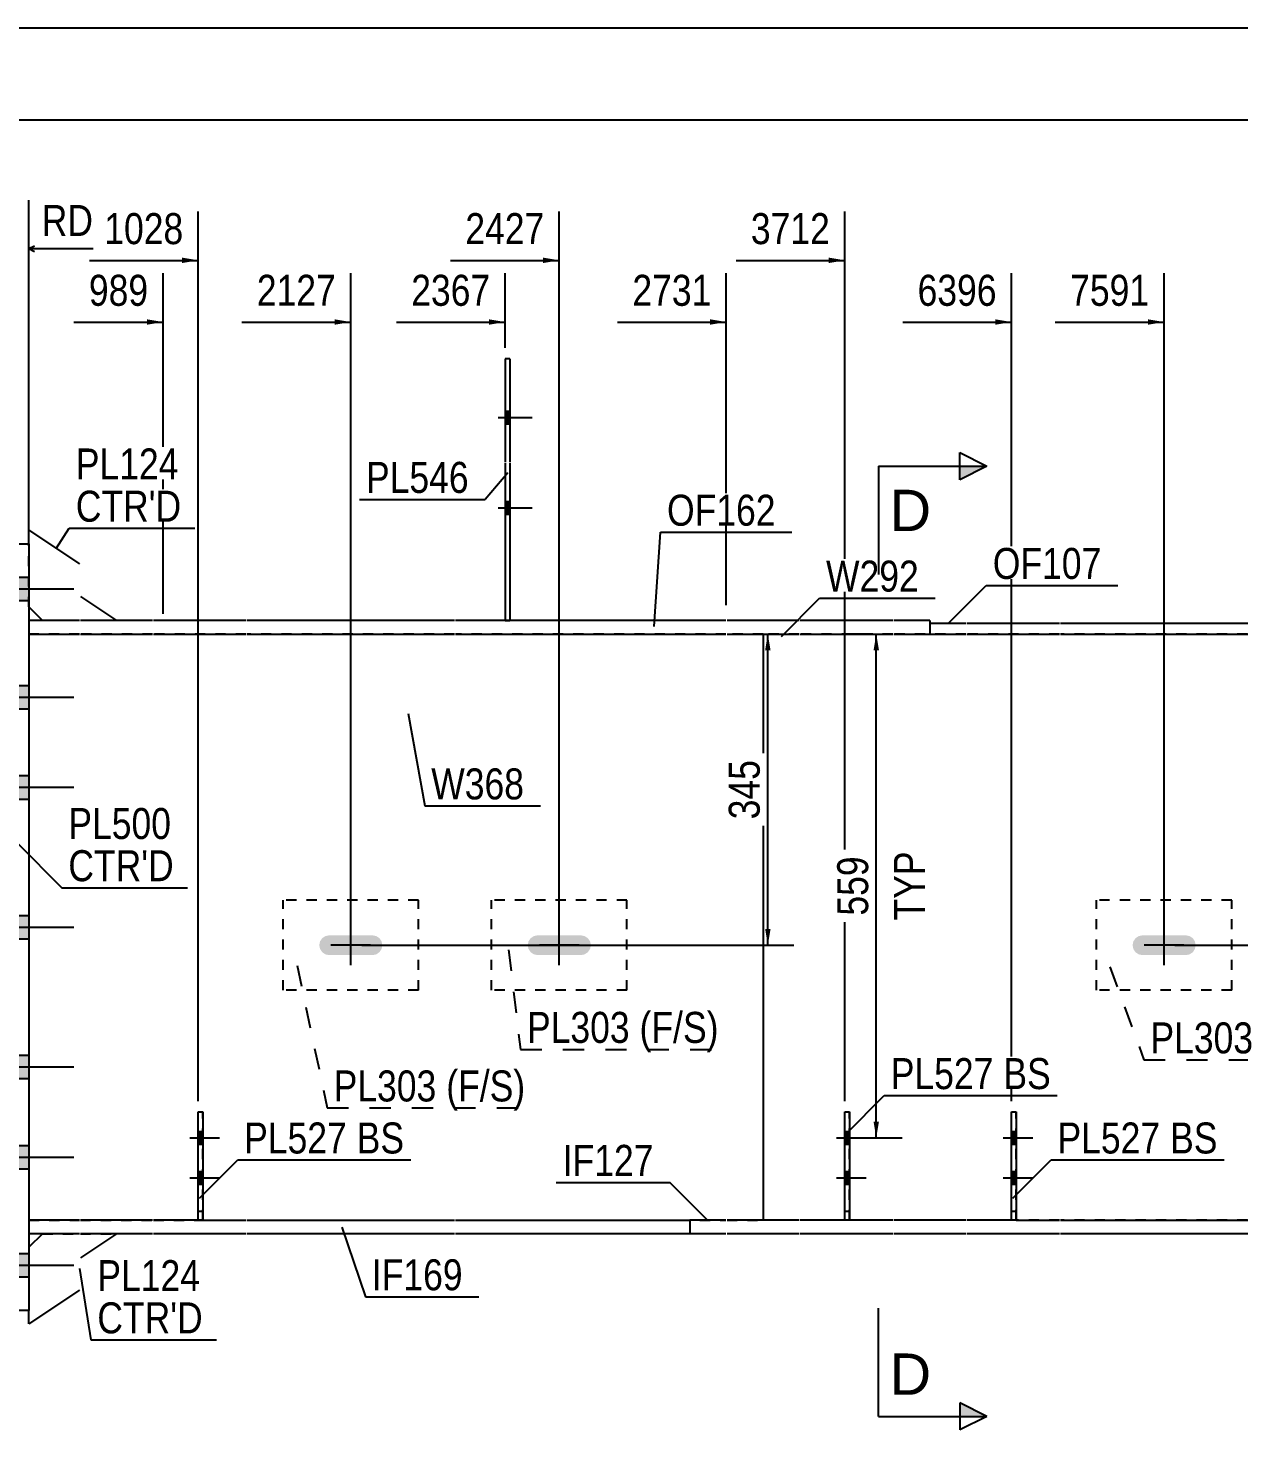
# Model space of a CAD drawing. Header units: millimetres. Extents: x -1070 to -667, y -188 to 89.
# Drawn here: x -998.4 to -886.5, y -40.2 to 89.3 of the extents above; entities that cross this region are included whole.
import ezdxf

# ---------------------------------------------------------------- set-up
doc = ezdxf.new("R2010")
doc.units = ezdxf.units.MM
doc.linetypes.add('DXK_LINE_DOT1', pattern=[1.8814, 0.9407, -0.9407])
doc.linetypes.add('DXK_LINE_DOT2', pattern=[3.9198, 1.9599, -1.9599])
doc.styles.add('Arial', font='ARIAL.TTF', dxfattribs={"height": 0.2})
doc.styles.add('Arial Narrow', font='ARIALN.TTF', dxfattribs={"height": 0.2})

# ---------------------------------------------------------------- blocks, each defined once
blk = doc.blocks.new('Unknown-624476485-1210')
at = {"color": 5, "linetype": 'Continuous'}
blk.add_line((-667, 89.32), (-1067, 89.32), dxfattribs=at)
blk = doc.blocks.new('Part-624476485-1595 - 1550')
at = {"color": 2, "linetype": 'Continuous'}
for p, q in [((-915.07, 34.33), (-911.74, 34.33)), ((-915.07, 34.33), (-915.07, 33.33)), ((-911.64, 34.33), (-903.1, 34.33)), ((-903, 34.33), (-883.83, 34.33)), ((-883.73, 34.33), (-864.56, 34.33)), ((-864.46, 34.33), (-857.79, 34.33)), ((-857.69, 34.33), (-851.01, 34.33)), ((-850.91, 34.33), (-842.37, 34.33)), ((-842.27, 34.33), (-838.93, 34.33)), ((-838.93, 34.33), (-838.93, 33.33)), ((-915.07, 33.33), (-911.74, 33.33)), ((-911.64, 33.33), (-903.1, 33.33)), ((-903, 33.33), (-883.83, 33.33)), ((-883.73, 33.33), (-864.56, 33.33)), ((-864.46, 33.33), (-857.79, 33.33)), ((-857.69, 33.33), (-851.01, 33.33)), ((-850.91, 33.33), (-842.37, 33.33)), ((-842.27, 33.33), (-838.93, 33.33))]:
    blk.add_line(p, q, dxfattribs=at)
blk = doc.blocks.new('Part-624476485-1600 - 1550')
at = {"color": 2, "linetype": 'Continuous'}
for p, q in [((-993.67, 34.58), (-998.33, 34.58)), ((-986.91, 34.58), (-993.57, 34.58)), ((-978.27, 34.58), (-986.81, 34.58)), ((-959, 34.58), (-978.17, 34.58)), ((-933.91, 34.58), (-958.9, 34.58)), ((-927.15, 34.58), (-933.81, 34.58)), ((-918.5, 34.58), (-927.05, 34.58)), ((-915.07, 34.58), (-918.4, 34.58)), ((-915.07, 34.58), (-915.07, 33.33)), ((-998.33, 33.33), (-993.67, 33.33)), ((-993.57, 33.33), (-986.91, 33.33)), ((-986.81, 33.33), (-978.27, 33.33)), ((-978.17, 33.33), (-959, 33.33)), ((-958.9, 33.33), (-933.91, 33.33)), ((-933.81, 33.33), (-927.15, 33.33)), ((-927.05, 33.33), (-918.5, 33.33)), ((-918.4, 33.33), (-915.07, 33.33))]:
    blk.add_line(p, q, dxfattribs=at)
at = {"color": 7, "linetype": 'DXK_LINE_DOT1'}
blk.add_line((-998.33, 34.58), (-998.33, 33.33), dxfattribs=at)
blk = doc.blocks.new('Bolt-624476485-2108 - 1550')
at = {"linetype": 'Continuous'}
for points in [[(-953.9, 52.76), (-953.9, 53.93), (-954.31, 53.93), (-954.31, 52.76)], [(-953.9, 52.76), (-953.9, 53.93), (-954.31, 53.93), (-954.31, 52.76)], [(-953.9, 44.41), (-953.9, 45.58), (-954.31, 45.58), (-954.31, 44.41)], [(-953.9, 44.41), (-953.9, 45.58), (-954.31, 45.58), (-954.31, 44.41)]]:
    blk.add_hatch(color=3, dxfattribs=at).paths.add_polyline_path(points)
at = {"color": 3, "linetype": 'Continuous'}
for p, q in [((-954.98, 53.35), (-951.81, 53.35)), ((-954.98, 53.35), (-951.81, 53.35)), ((-954.31, 53.93), (-953.9, 53.93)), ((-954.31, 53.93), (-953.9, 53.93)), ((-954.31, 52.76), (-953.9, 52.76)), ((-954.31, 52.76), (-953.9, 52.76)), ((-954.31, 45.58), (-953.9, 45.58)), ((-954.31, 45.58), (-953.9, 45.58)), ((-954.98, 45), (-951.81, 45)), ((-954.98, 45), (-951.81, 45)), ((-954.31, 44.41), (-953.9, 44.41)), ((-954.31, 44.41), (-953.9, 44.41))]:
    blk.add_line(p, q, dxfattribs=at)
blk = doc.blocks.new('Part-624476485-1627 - 1550')
at = {"color": 2, "linetype": 'Continuous'}
blk.add_line((-930.48, 33.33), (-930.48, -20.83), dxfattribs=at)
at = {"color": 7, "linetype": 'DXK_LINE_DOT1'}
for p, q in [((-927.15, 33.33), (-930.48, 33.33)), ((-918.5, 33.33), (-927.05, 33.33)), ((-911.74, 33.33), (-918.4, 33.33)), ((-903.1, 33.33), (-911.64, 33.33)), ((-883.83, 33.33), (-903, 33.33)), ((-864.56, 33.33), (-883.73, 33.33)), ((-857.79, 33.33), (-864.46, 33.33)), ((-854.34, 33.33), (-857.69, 33.33)), ((-854.34, 33.33), (-854.34, -20.83)), ((-927.15, -20.83), (-930.48, -20.83)), ((-918.5, -20.83), (-927.05, -20.83)), ((-911.74, -20.83), (-918.4, -20.83)), ((-903.1, -20.83), (-911.64, -20.83)), ((-883.83, -20.83), (-903, -20.83)), ((-864.56, -20.83), (-883.73, -20.83)), ((-857.79, -20.83), (-864.46, -20.83)), ((-854.34, -20.83), (-857.69, -20.83))]:
    blk.add_line(p, q, dxfattribs=at)
blk = doc.blocks.new('Part-624476485-1649 - 1550')
at = {"color": 7, "linetype": 'DXK_LINE_DOT1'}
for p, q in [((-993.67, 33.33), (-998.33, 33.33)), ((-998.33, 33.33), (-998.33, -20.83)), ((-986.91, 33.33), (-993.57, 33.33)), ((-978.27, 33.33), (-986.81, 33.33)), ((-959, 33.33), (-978.17, 33.33)), ((-933.91, 33.33), (-958.9, 33.33)), ((-930.48, 33.33), (-933.81, 33.33)), ((-998.33, -20.83), (-993.67, -20.83)), ((-993.57, -20.83), (-986.91, -20.83)), ((-986.81, -20.83), (-978.27, -20.83)), ((-978.17, -20.83), (-959, -20.83)), ((-958.9, -20.83), (-933.91, -20.83)), ((-933.81, -20.83), (-930.48, -20.83))]:
    blk.add_line(p, q, dxfattribs=at)
at = {"color": 2, "linetype": 'Continuous'}
blk.add_line((-930.48, 33.33), (-930.48, -20.83), dxfattribs=at)
blk = doc.blocks.new('Part-624476485-1671 - 1550')
at = {"color": 2, "linetype": 'Continuous'}
for p, q in [((-933.91, -20.83), (-937.25, -20.83)), ((-937.25, -20.83), (-937.25, -22.08)), ((-927.15, -20.83), (-933.81, -20.83)), ((-922.92, -20.83), (-927.05, -20.83)), ((-918.5, -20.83), (-922.5, -20.83)), ((-911.74, -20.83), (-918.4, -20.83)), ((-907.51, -20.83), (-911.64, -20.83)), ((-907.1, -20.83), (-903.1, -20.83)), ((-903, -20.83), (-883.83, -20.83)), ((-883.73, -20.83), (-864.56, -20.83)), ((-864.46, -20.83), (-861.13, -20.83)), ((-861.13, -20.83), (-861.13, -22.08)), ((-933.91, -22.08), (-937.25, -22.08)), ((-927.15, -22.08), (-933.81, -22.08)), ((-918.5, -22.08), (-927.05, -22.08)), ((-911.74, -22.08), (-918.4, -22.08)), ((-903.1, -22.08), (-911.64, -22.08)), ((-883.83, -22.08), (-903, -22.08)), ((-864.56, -22.08), (-883.73, -22.08)), ((-861.13, -22.08), (-864.46, -22.08))]:
    blk.add_line(p, q, dxfattribs=at)
blk = doc.blocks.new('Part-624476485-2087 - 1550')
at = {"color": 2, "linetype": 'Continuous'}
for p, q in [((-998.33, 41.67), (-998.33, 42.92)), ((-998.33, 42.92), (-993.67, 39.81)), ((-993.57, 36.81), (-990.24, 34.58)), ((-997.08, 34.58), (-998.33, 35.83))]:
    blk.add_line(p, q, dxfattribs=at)
at = {"color": 7, "linetype": 'DXK_LINE_DOT1'}
for p, q in [((-998.33, 35.83), (-998.33, 41.67)), ((-993.67, 34.58), (-997.08, 34.58)), ((-990.24, 34.58), (-993.57, 34.58))]:
    blk.add_line(p, q, dxfattribs=at)
blk = doc.blocks.new('Bolt-624476485-2113 - 1550')
at = {"linetype": 'Continuous'}
blk.add_hatch(color=3, dxfattribs=at).paths.add_polyline_path([(-952.16, 4.93), (-952.23, 4.58), (-952.16, 4.23), (-951.96, 3.93), (-951.67, 3.73), (-951.32, 3.66), (-947.32, 3.66), (-946.97, 3.73), (-946.67, 3.93), (-946.47, 4.23), (-946.4, 4.58), (-946.47, 4.93), (-946.67, 5.22), (-946.97, 5.42), (-947.32, 5.49), (-951.32, 5.49), (-951.67, 5.42), (-951.96, 5.22)])
at = {"color": 3, "linetype": 'Continuous'}
for p, q in [((-949.32, 2.74), (-949.32, 6.41)), ((-947.48, 4.58), (-951.15, 4.58))]:
    blk.add_line(p, q, dxfattribs=at)
blk = doc.blocks.new('Part-624476485-1715 - 1550')
at = {"color": 2, "linetype": 'Continuous'}
for p, q in [((-993.67, -20.83), (-998.33, -20.83)), ((-986.91, -20.83), (-993.57, -20.83)), ((-982.68, -20.83), (-986.81, -20.83)), ((-982.27, -20.83), (-978.27, -20.83)), ((-978.17, -20.83), (-959, -20.83)), ((-958.9, -20.83), (-937.25, -20.83)), ((-937.25, -20.83), (-937.25, -22.08)), ((-993.67, -22.08), (-998.33, -22.08)), ((-986.91, -22.08), (-993.57, -22.08)), ((-978.27, -22.08), (-986.81, -22.08)), ((-959, -22.08), (-978.17, -22.08)), ((-937.25, -22.08), (-958.9, -22.08))]:
    blk.add_line(p, q, dxfattribs=at)
at = {"color": 7, "linetype": 'DXK_LINE_DOT1'}
for p, q in [((-998.33, -20.83), (-998.33, -22.08)), ((-982.68, -20.83), (-982.27, -20.83))]:
    blk.add_line(p, q, dxfattribs=at)
blk = doc.blocks.new('Part-624476485-1985 - 1550')
at = {"color": 2, "linetype": 'Continuous'}
for p, q in [((-953.9, 58.77), (-954.31, 58.77)), ((-954.31, 58.77), (-954.31, 49.22)), ((-953.9, 58.77), (-953.9, 49.22)), ((-954.31, 49.12), (-954.31, 34.58)), ((-953.9, 49.12), (-953.9, 34.58))]:
    blk.add_line(p, q, dxfattribs=at)
at = {"color": 7, "linetype": 'DXK_LINE_DOT1'}
blk.add_line((-954.31, 34.58), (-953.9, 34.58), dxfattribs=at)
blk = doc.blocks.new('Part-624476485-1921 - 1550')
at = {"color": 7, "linetype": 'DXK_LINE_DOT1'}
for p, q in [((-962.33, 8.74), (-974.83, 8.74)), ((-974.83, 0.41), (-974.83, 8.74)), ((-962.33, 0.41), (-962.33, 8.74)), ((-962.33, 0.41), (-974.83, 0.41))]:
    blk.add_line(p, q, dxfattribs=at)
blk = doc.blocks.new('Part-624476485-1926 - 1550')
at = {"color": 7, "linetype": 'DXK_LINE_DOT1'}
for p, q in [((-887.16, 8.74), (-899.66, 8.74)), ((-899.66, 0.41), (-899.66, 8.74)), ((-887.16, 0.41), (-887.16, 8.74)), ((-887.16, 0.41), (-899.66, 0.41))]:
    blk.add_line(p, q, dxfattribs=at)
blk = doc.blocks.new('Part-624476485-1931 - 1550')
at = {"color": 7, "linetype": 'DXK_LINE_DOT1'}
for p, q in [((-943.07, 8.74), (-955.57, 8.74)), ((-955.57, 0.41), (-955.57, 8.74)), ((-943.07, 0.41), (-943.07, 8.74)), ((-943.07, 0.41), (-955.57, 0.41))]:
    blk.add_line(p, q, dxfattribs=at)
blk = doc.blocks.new('Bolt-624476485-2112 - 1550')
at = {"linetype": 'Continuous'}
blk.add_hatch(color=3, dxfattribs=at).paths.add_polyline_path([(-971.43, 4.93), (-971.5, 4.58), (-971.43, 4.23), (-971.23, 3.93), (-970.93, 3.73), (-970.58, 3.66), (-966.58, 3.66), (-966.23, 3.73), (-965.94, 3.93), (-965.74, 4.23), (-965.67, 4.58), (-965.74, 4.93), (-965.94, 5.22), (-966.23, 5.42), (-966.58, 5.49), (-970.58, 5.49), (-970.93, 5.42), (-971.23, 5.22)])
at = {"color": 3, "linetype": 'Continuous'}
for p, q in [((-968.58, 2.74), (-968.58, 6.41)), ((-966.75, 4.58), (-970.42, 4.58))]:
    blk.add_line(p, q, dxfattribs=at)
blk = doc.blocks.new('Part-624476485-2058 - 1550')
at = {"color": 2, "linetype": 'Continuous'}
for p, q in [((-1000, 41.67), (-998.33, 41.67)), ((-1000, -29.17), (-1000, 41.67)), ((-998.33, 41.67), (-998.33, -29.17)), ((-998.33, -29.17), (-1000, -29.17))]:
    blk.add_line(p, q, dxfattribs=at)
blk = doc.blocks.new('Part-624476485-2092 - 1550')
at = {"color": 2, "linetype": 'Continuous'}
for p, q in [((-997.08, -22.08), (-998.33, -23.33)), ((-990.24, -22.08), (-993.57, -24.31)), ((-993.67, -27.31), (-998.33, -30.42)), ((-998.33, -30.42), (-998.33, -29.17))]:
    blk.add_line(p, q, dxfattribs=at)
at = {"color": 7, "linetype": 'DXK_LINE_DOT1'}
for p, q in [((-997.08, -22.08), (-993.67, -22.08)), ((-993.57, -22.08), (-990.24, -22.08)), ((-998.33, -23.33), (-998.33, -29.17))]:
    blk.add_line(p, q, dxfattribs=at)
blk = doc.blocks.new('Bolt-624476485-2111 - 1550')
at = {"linetype": 'Continuous'}
for points in [[(-1000, 38.58), (-1000, 36.42), (-998.33, 36.42), (-998.33, 38.58)], [(-1000, 38.58), (-1000, 36.42), (-998.33, 36.42), (-998.33, 38.58)], [(-1000, 28.58), (-1000, 26.42), (-998.33, 26.42), (-998.33, 28.58)], [(-1000, 28.58), (-1000, 26.42), (-998.33, 26.42), (-998.33, 28.58)], [(-1000, 20.25), (-1000, 18.08), (-998.33, 18.08), (-998.33, 20.25)], [(-1000, 20.25), (-1000, 18.08), (-998.33, 18.08), (-998.33, 20.25)], [(-1000, 7.33), (-1000, 5.17), (-998.33, 5.17), (-998.33, 7.33)], [(-1000, 7.33), (-1000, 5.17), (-998.33, 5.17), (-998.33, 7.33)], [(-1000, -5.58), (-1000, -7.75), (-998.33, -7.75), (-998.33, -5.58)], [(-1000, -5.58), (-1000, -7.75), (-998.33, -7.75), (-998.33, -5.58)], [(-1000, -13.92), (-1000, -16.08), (-998.33, -16.08), (-998.33, -13.92)], [(-1000, -13.92), (-1000, -16.08), (-998.33, -16.08), (-998.33, -13.92)], [(-1000, -23.92), (-1000, -26.08), (-998.33, -26.08), (-998.33, -23.92)], [(-1000, -23.92), (-1000, -26.08), (-998.33, -26.08), (-998.33, -23.92)]]:
    blk.add_hatch(color=3, dxfattribs=at).paths.add_polyline_path(points)
at = {"color": 3, "linetype": 'Continuous'}
for p, q in [((-1000, 38.58), (-998.33, 38.58)), ((-1000, 38.58), (-998.33, 38.58)), ((-1002.99, 37.5), (-994.17, 37.5)), ((-1002.99, 37.5), (-994.17, 37.5)), ((-1000, 36.42), (-998.33, 36.42)), ((-1000, 36.42), (-998.33, 36.42)), ((-1000, 28.58), (-998.33, 28.58)), ((-1000, 28.58), (-998.33, 28.58)), ((-1002.99, 27.5), (-994.17, 27.5)), ((-1002.99, 27.5), (-994.17, 27.5)), ((-1000, 26.42), (-998.33, 26.42)), ((-1000, 26.42), (-998.33, 26.42)), ((-1000, 20.25), (-998.33, 20.25)), ((-1000, 20.25), (-998.33, 20.25)), ((-1002.99, 19.17), (-994.17, 19.17)), ((-1002.99, 19.17), (-994.17, 19.17)), ((-1000, 18.08), (-998.33, 18.08)), ((-1000, 18.08), (-998.33, 18.08)), ((-1000, 7.33), (-998.33, 7.33)), ((-1000, 7.33), (-998.33, 7.33)), ((-1002.99, 6.25), (-994.17, 6.25)), ((-1002.99, 6.25), (-994.17, 6.25)), ((-1000, 5.17), (-998.33, 5.17)), ((-1000, 5.17), (-998.33, 5.17)), ((-1000, -5.58), (-998.33, -5.58)), ((-1000, -5.58), (-998.33, -5.58)), ((-1002.99, -6.67), (-994.17, -6.67)), ((-1002.99, -6.67), (-994.17, -6.67)), ((-1000, -7.75), (-998.33, -7.75)), ((-1000, -7.75), (-998.33, -7.75)), ((-1000, -13.92), (-998.33, -13.92)), ((-1000, -13.92), (-998.33, -13.92)), ((-1002.99, -15), (-994.17, -15)), ((-1002.99, -15), (-994.17, -15)), ((-1000, -16.08), (-998.33, -16.08)), ((-1000, -16.08), (-998.33, -16.08)), ((-1000, -23.92), (-998.33, -23.92)), ((-1000, -23.92), (-998.33, -23.92)), ((-1002.99, -25), (-994.17, -25)), ((-1002.99, -25), (-994.17, -25)), ((-1000, -26.08), (-998.33, -26.08)), ((-1000, -26.08), (-998.33, -26.08))]:
    blk.add_line(p, q, dxfattribs=at)
blk = doc.blocks.new('Bolt-624476485-2117 - 1550')
at = {"linetype": 'Continuous'}
blk.add_hatch(color=3, dxfattribs=at).paths.add_polyline_path([(-896.26, 4.93), (-896.33, 4.58), (-896.26, 4.23), (-896.06, 3.93), (-895.76, 3.73), (-895.41, 3.66), (-891.41, 3.66), (-891.06, 3.73), (-890.76, 3.93), (-890.57, 4.23), (-890.5, 4.58), (-890.57, 4.93), (-890.76, 5.22), (-891.06, 5.42), (-891.41, 5.49), (-895.41, 5.49), (-895.76, 5.42), (-896.06, 5.22)])
at = {"color": 3, "linetype": 'Continuous'}
for p, q in [((-893.41, 2.74), (-893.41, 6.41)), ((-891.58, 4.58), (-895.25, 4.58))]:
    blk.add_line(p, q, dxfattribs=at)
blk = doc.blocks.new('Bolt-624476485-8734 - 1550')
at = {"color": 3, "linetype": 'DXK_LINE_DOT2'}
for p, q in [((-922.92, -12.65), (-922.5, -12.65)), ((-923.59, -13.23), (-922.5, -13.23)), ((-922.92, -13.81), (-922.5, -13.81)), ((-922.92, -16.33), (-922.5, -16.33)), ((-923.59, -16.92), (-922.5, -16.92)), ((-922.92, -17.5), (-922.5, -17.5))]:
    blk.add_line(p, q, dxfattribs=at)
blk = doc.blocks.new('Part-624476485-8721 - 1550')
at = {"color": 7, "linetype": 'DXK_LINE_DOT1'}
for p, q in [((-982.68, -20.83), (-982.68, -10.83)), ((-982.68, -10.83), (-982.27, -10.83)), ((-982.27, -20.83), (-982.27, -10.83)), ((-982.68, -20), (-982.27, -20)), ((-982.27, -20.83), (-982.68, -20.83))]:
    blk.add_line(p, q, dxfattribs=at)
blk = doc.blocks.new('Part-624476485-8722 - 1550')
at = {"color": 2, "linetype": 'Continuous'}
for p, q in [((-982.68, -10.83), (-982.27, -10.83)), ((-982.68, -20.83), (-982.68, -10.83)), ((-982.27, -10.83), (-982.27, -20.83)), ((-982.27, -20.83), (-982.68, -20.83))]:
    blk.add_line(p, q, dxfattribs=at)
blk = doc.blocks.new('Part-624476485-8723 - 1550')
at = {"color": 7, "linetype": 'DXK_LINE_DOT1'}
for p, q in [((-922.92, -20.83), (-922.92, -10.83)), ((-922.92, -10.83), (-922.5, -10.83)), ((-922.5, -20.83), (-922.5, -10.83)), ((-922.92, -20), (-922.5, -20)), ((-922.5, -20.83), (-922.92, -20.83))]:
    blk.add_line(p, q, dxfattribs=at)
blk = doc.blocks.new('Part-624476485-8724 - 1550')
at = {"color": 2, "linetype": 'Continuous'}
for p, q in [((-922.92, -10.83), (-922.5, -10.83)), ((-922.92, -20.83), (-922.92, -10.83)), ((-922.5, -10.83), (-922.5, -20.83)), ((-922.5, -20.83), (-922.92, -20.83))]:
    blk.add_line(p, q, dxfattribs=at)
blk = doc.blocks.new('Part-624476485-8725 - 1550')
at = {"color": 7, "linetype": 'DXK_LINE_DOT1'}
for p, q in [((-907.51, -20.83), (-907.51, -10.83)), ((-907.51, -10.83), (-907.1, -10.83)), ((-907.1, -20.83), (-907.1, -10.83)), ((-907.51, -20), (-907.1, -20)), ((-907.1, -20.83), (-907.51, -20.83))]:
    blk.add_line(p, q, dxfattribs=at)
blk = doc.blocks.new('Part-624476485-8726 - 1550')
at = {"color": 2, "linetype": 'Continuous'}
for p, q in [((-907.51, -10.83), (-907.1, -10.83)), ((-907.51, -20.83), (-907.51, -10.83)), ((-907.1, -10.83), (-907.1, -20.83)), ((-907.1, -20.83), (-907.51, -20.83))]:
    blk.add_line(p, q, dxfattribs=at)
blk = doc.blocks.new('Bolt-624476485-8732 - 1550')
at = {"color": 3, "linetype": 'DXK_LINE_DOT2'}
for p, q in [((-982.68, -12.65), (-982.27, -12.65)), ((-983.35, -13.23), (-982.27, -13.23)), ((-982.68, -13.81), (-982.27, -13.81)), ((-982.68, -16.33), (-982.27, -16.33)), ((-983.35, -16.92), (-982.27, -16.92)), ((-982.68, -17.5), (-982.27, -17.5))]:
    blk.add_line(p, q, dxfattribs=at)
blk = doc.blocks.new('Bolt-624476485-8733 - 1550')
at = {"linetype": 'Continuous'}
for points in [[(-982.27, -13.81), (-982.27, -12.65), (-982.68, -12.65), (-982.68, -13.81)], [(-982.27, -17.5), (-982.27, -16.33), (-982.68, -16.33), (-982.68, -17.5)]]:
    blk.add_hatch(color=3, dxfattribs=at).paths.add_polyline_path(points)
at = {"color": 3, "linetype": 'Continuous'}
for p, q in [((-982.68, -12.65), (-982.27, -12.65)), ((-983.47, -13.23), (-980.72, -13.23)), ((-982.68, -13.81), (-982.27, -13.81)), ((-982.68, -16.33), (-982.27, -16.33)), ((-983.47, -16.92), (-980.72, -16.92)), ((-982.68, -17.5), (-982.27, -17.5))]:
    blk.add_line(p, q, dxfattribs=at)
blk = doc.blocks.new('Bolt-624476485-8735 - 1550')
at = {"linetype": 'Continuous'}
for points in [[(-922.5, -13.81), (-922.5, -12.65), (-922.92, -12.65), (-922.92, -13.81)], [(-922.5, -17.5), (-922.5, -16.33), (-922.92, -16.33), (-922.92, -17.5)]]:
    blk.add_hatch(color=3, dxfattribs=at).paths.add_polyline_path(points)
at = {"color": 3, "linetype": 'Continuous'}
for p, q in [((-922.92, -12.65), (-922.5, -12.65)), ((-923.71, -13.23), (-920.96, -13.23)), ((-922.92, -13.81), (-922.5, -13.81)), ((-922.92, -16.33), (-922.5, -16.33)), ((-923.71, -16.92), (-920.96, -16.92)), ((-922.92, -17.5), (-922.5, -17.5))]:
    blk.add_line(p, q, dxfattribs=at)
blk = doc.blocks.new('Bolt-624476485-8736 - 1550')
at = {"color": 3, "linetype": 'DXK_LINE_DOT2'}
for p, q in [((-907.51, -12.65), (-907.1, -12.65)), ((-908.18, -13.23), (-907.1, -13.23)), ((-907.51, -13.81), (-907.1, -13.81)), ((-907.51, -16.33), (-907.1, -16.33)), ((-908.18, -16.92), (-907.1, -16.92)), ((-907.51, -17.5), (-907.1, -17.5))]:
    blk.add_line(p, q, dxfattribs=at)
blk = doc.blocks.new('Bolt-624476485-8737 - 1550')
at = {"linetype": 'Continuous'}
for points in [[(-907.1, -13.81), (-907.1, -12.65), (-907.51, -12.65), (-907.51, -13.81)], [(-907.1, -17.5), (-907.1, -16.33), (-907.51, -16.33), (-907.51, -17.5)]]:
    blk.add_hatch(color=3, dxfattribs=at).paths.add_polyline_path(points)
at = {"color": 3, "linetype": 'Continuous'}
for p, q in [((-907.51, -12.65), (-907.1, -12.65)), ((-908.3, -13.23), (-905.55, -13.23)), ((-907.51, -13.81), (-907.1, -13.81)), ((-907.51, -16.33), (-907.1, -16.33)), ((-908.3, -16.92), (-905.55, -16.92)), ((-907.51, -17.5), (-907.1, -17.5))]:
    blk.add_line(p, q, dxfattribs=at)
blk = doc.blocks.new('StraightDimension-624476485-12533 - 1550')
at = {"linetype": 'Continuous'}
blk.add_hatch(color=7, dxfattribs=at).paths.add_polyline_path([(-909.01, 62.41), (-907.51, 62.16), (-909.01, 61.91)])
at = {"color": 7, "linetype": 'Continuous'}
for p, q in [((-907.51, -9.83), (-907.51, 66.66)), ((-917.57, 62.16), (-907.51, 62.16))]:
    blk.add_line(p, q, dxfattribs=at)
at = {"color": 0}
blk.add_wipeout([(-908.29, 63.06), (-908.29, 67.26), (-916.8, 67.26), (-916.8, 63.06)], dxfattribs=at)
at = {"color": 3, "style": 'Arial Narrow'}
blk.add_text('6396', height=2.863, dxfattribs=at).set_placement((-916.2, 63.66))
blk = doc.blocks.new('StraightDimension-624476485-12537 - 1550')
at = {"linetype": 'Continuous'}
blk.add_hatch(color=7, dxfattribs=at).paths.add_polyline_path([(-955.81, 62.41), (-954.31, 62.16), (-955.81, 61.91)])
at = {"color": 7, "linetype": 'Continuous'}
for p, q in [((-954.31, 59.77), (-954.31, 66.66)), ((-964.37, 62.16), (-954.31, 62.16))]:
    blk.add_line(p, q, dxfattribs=at)
at = {"color": 0}
blk.add_wipeout([(-955.09, 63.06), (-955.09, 67.26), (-963.6, 67.26), (-963.6, 63.06)], dxfattribs=at)
at = {"color": 3, "style": 'Arial Narrow'}
blk.add_text('2367', height=2.863, dxfattribs=at).set_placement((-963, 63.66))
blk = doc.blocks.new('StraightDimension-624476485-12540 - 1550')
at = {"linetype": 'Continuous'}
blk.add_hatch(color=7, dxfattribs=at).paths.add_polyline_path([(-987.43, 62.41), (-985.93, 62.16), (-987.43, 61.91)])
at = {"color": 7, "linetype": 'Continuous'}
for p, q in [((-985.93, 35.21), (-985.93, 66.66)), ((-994.17, 62.16), (-985.93, 62.16))]:
    blk.add_line(p, q, dxfattribs=at)
at = {"color": 0, "linetype": 'Continuous'}
blk.add_wipeout([(-991.8, 69.51), (-991.8, 73.71), (-997.75, 73.71), (-997.75, 69.51)], dxfattribs=at)
at = {"color": 0}
blk.add_wipeout([(-986.71, 63.06), (-986.71, 67.26), (-993.39, 67.26), (-993.39, 63.06)], dxfattribs=at)
at = {"color": 7, "linetype": 'Continuous'}
for p, q in [((-998.33, 42.67), (-998.33, 73.41)), ((-997.83, 69.16), (-998.33, 68.91)), ((-997.83, 68.66), (-998.33, 68.91)), ((-992.4, 68.91), (-998.33, 68.91))]:
    blk.add_line(p, q, dxfattribs=at)
at = {"color": 3, "linetype": 'Continuous', "style": 'Arial Narrow'}
blk.add_text('RD', height=2.863, dxfattribs=at).set_placement((-997.15, 70.11))
at = {"color": 3, "style": 'Arial Narrow'}
blk.add_text('989', height=2.863, dxfattribs=at).set_placement((-992.79, 63.66))
blk = doc.blocks.new('StraightDimension-624476485-12539 - 1550')
at = {"linetype": 'Continuous'}
blk.add_hatch(color=7, dxfattribs=at).paths.add_polyline_path([(-984.18, 68.11), (-982.68, 67.86), (-984.18, 67.61)])
at = {"color": 7, "linetype": 'Continuous'}
for p, q in [((-982.68, -9.83), (-982.68, 72.36)), ((-992.75, 67.86), (-982.68, 67.86))]:
    blk.add_line(p, q, dxfattribs=at)
at = {"color": 0}
blk.add_wipeout([(-983.46, 68.76), (-983.46, 72.96), (-991.97, 72.96), (-991.97, 68.76)], dxfattribs=at)
at = {"color": 3, "style": 'Arial Narrow'}
blk.add_text('1028', height=2.863, dxfattribs=at).set_placement((-991.37, 69.36))
blk = doc.blocks.new('StraightDimension-624476485-2429 - 1550')
at = {"linetype": 'Continuous'}
for points in [[(-861.67, 31.83), (-861.42, 33.33), (-861.17, 31.83)], [(-861.17, 6.08), (-861.42, 4.58), (-861.67, 6.08)]]:
    blk.add_hatch(color=7, dxfattribs=at).paths.add_polyline_path(points)
at = {"color": 7, "linetype": 'Continuous'}
for p, q in [((-875.04, 33.33), (-859.02, 33.33)), ((-861.42, 4.58), (-861.42, 33.33)), ((-892.41, 4.58), (-859.02, 4.58))]:
    blk.add_line(p, q, dxfattribs=at)
at = {"color": 0}
blk.add_wipeout([(-861.57, 22.3), (-865.77, 22.3), (-865.77, 15.61), (-861.57, 15.61)], dxfattribs=at)
at = {"color": 3, "style": 'Arial Narrow'}
blk.add_text('345', height=2.863, rotation=90.0002, dxfattribs=at).set_placement((-862.17, 16.21))
blk = doc.blocks.new('StraightDimension-624476485-2728 - 1550')
at = {"linetype": 'Continuous'}
for points in [[(-930.29, 31.83), (-930.04, 33.33), (-929.79, 31.83)], [(-929.79, 6.08), (-930.04, 4.58), (-930.29, 6.08)]]:
    blk.add_hatch(color=7, dxfattribs=at).paths.add_polyline_path(points)
at = {"color": 7, "linetype": 'Continuous'}
for p, q in [((-932.9, 33.33), (-927.64, 33.33)), ((-930.04, 4.58), (-930.04, 33.33)), ((-967.58, 4.58), (-927.64, 4.58))]:
    blk.add_line(p, q, dxfattribs=at)
at = {"color": 0}
blk.add_wipeout([(-930.19, 22.3), (-934.39, 22.3), (-934.39, 15.61), (-930.19, 15.61)], dxfattribs=at)
at = {"color": 3, "style": 'Arial Narrow'}
blk.add_text('345', height=2.863, rotation=90.0002, dxfattribs=at).set_placement((-930.79, 16.21))
blk = doc.blocks.new('StraightDimension-624476485-12532 - 1550')
at = {"linetype": 'Continuous'}
blk.add_hatch(color=7, dxfattribs=at).paths.add_polyline_path([(-894.91, 62.41), (-893.41, 62.16), (-894.91, 61.91)])
at = {"color": 7, "linetype": 'Continuous'}
for p, q in [((-893.41, 5.58), (-893.41, 66.66)), ((-903.47, 62.16), (-893.41, 62.16))]:
    blk.add_line(p, q, dxfattribs=at)
at = {"color": 0}
blk.add_wipeout([(-894.19, 63.06), (-894.19, 67.26), (-902.7, 67.26), (-902.7, 63.06)], dxfattribs=at)
at = {"color": 3, "style": 'Arial Narrow'}
blk.add_text('7591', height=2.863, dxfattribs=at).set_placement((-902.1, 63.66))
blk = doc.blocks.new('StraightDimension-624476485-12534 - 1550')
at = {"linetype": 'Continuous'}
blk.add_hatch(color=7, dxfattribs=at).paths.add_polyline_path([(-924.42, 68.11), (-922.92, 67.86), (-924.42, 67.61)])
at = {"color": 7, "linetype": 'Continuous'}
for p, q in [((-922.92, -9.83), (-922.92, 72.36)), ((-932.98, 67.86), (-922.92, 67.86))]:
    blk.add_line(p, q, dxfattribs=at)
at = {"color": 0}
blk.add_wipeout([(-923.7, 68.76), (-923.7, 72.96), (-932.21, 72.96), (-932.21, 68.76)], dxfattribs=at)
at = {"color": 3, "style": 'Arial Narrow'}
blk.add_text('3712', height=2.863, dxfattribs=at).set_placement((-931.61, 69.36))
blk = doc.blocks.new('StraightDimension-624476485-12535 - 1550')
at = {"linetype": 'Continuous'}
blk.add_hatch(color=7, dxfattribs=at).paths.add_polyline_path([(-935.38, 62.41), (-933.88, 62.16), (-935.38, 61.91)])
at = {"color": 7, "linetype": 'Continuous'}
for p, q in [((-933.88, 36), (-933.88, 66.66)), ((-943.94, 62.16), (-933.88, 62.16))]:
    blk.add_line(p, q, dxfattribs=at)
at = {"color": 0}
blk.add_wipeout([(-934.65, 63.06), (-934.65, 67.26), (-943.16, 67.26), (-943.16, 63.06)], dxfattribs=at)
at = {"color": 3, "style": 'Arial Narrow'}
blk.add_text('2731', height=2.863, dxfattribs=at).set_placement((-942.56, 63.66))
blk = doc.blocks.new('StraightDimension-624476485-12536 - 1550')
at = {"linetype": 'Continuous'}
blk.add_hatch(color=7, dxfattribs=at).paths.add_polyline_path([(-950.82, 68.11), (-949.32, 67.86), (-950.82, 67.61)])
at = {"color": 7, "linetype": 'Continuous'}
for p, q in [((-949.32, 5.58), (-949.32, 72.36)), ((-959.38, 67.86), (-949.32, 67.86))]:
    blk.add_line(p, q, dxfattribs=at)
at = {"color": 0}
blk.add_wipeout([(-950.09, 68.76), (-950.09, 72.96), (-958.6, 72.96), (-958.6, 68.76)], dxfattribs=at)
at = {"color": 3, "style": 'Arial Narrow'}
blk.add_text('2427', height=2.863, dxfattribs=at).set_placement((-958, 69.36))
blk = doc.blocks.new('StraightDimension-624476485-12538 - 1550')
at = {"linetype": 'Continuous'}
blk.add_hatch(color=7, dxfattribs=at).paths.add_polyline_path([(-970.08, 62.41), (-968.58, 62.16), (-970.08, 61.91)])
at = {"color": 7, "linetype": 'Continuous'}
for p, q in [((-968.58, 5.58), (-968.58, 66.66)), ((-978.65, 62.16), (-968.58, 62.16))]:
    blk.add_line(p, q, dxfattribs=at)
at = {"color": 0}
blk.add_wipeout([(-969.36, 63.06), (-969.36, 67.26), (-977.87, 67.26), (-977.87, 63.06)], dxfattribs=at)
at = {"color": 3, "style": 'Arial Narrow'}
blk.add_text('2127', height=2.863, dxfattribs=at).set_placement((-977.27, 63.66))
blk = doc.blocks.new('StraightDimension-624476485-13790 - 1550')
at = {"color": 7, "linetype": 'Continuous'}
blk.add_line((-1000, 80.85), (-749.14, 80.85), dxfattribs=at)
blk = doc.blocks.new('StraightDimension-624476485-15186 - 1550')
at = {"linetype": 'Continuous'}
for points in [[(-920.27, 31.83), (-920.02, 33.33), (-919.77, 31.83)], [(-919.77, -11.73), (-920.02, -13.23), (-920.27, -11.73)]]:
    blk.add_hatch(color=7, dxfattribs=at).paths.add_polyline_path(points)
at = {"color": 7, "linetype": 'Continuous'}
for p, q in [((-920.34, 33.33), (-922.27, 33.33)), ((-920.02, -13.23), (-920.02, 33.33)), ((-922.82, -13.23), (-917.62, -13.23))]:
    blk.add_line(p, q, dxfattribs=at)
at = {"color": 0, "linetype": 'Continuous'}
blk.add_wipeout([(-914.92, 13.85), (-919.12, 13.85), (-919.12, 6.26), (-914.92, 6.26)], dxfattribs=at)
at = {"color": 3, "linetype": 'Continuous', "style": 'Arial Narrow'}
blk.add_text('TYP', height=2.863, rotation=90.0002, dxfattribs=at).set_placement((-915.52, 6.86))
at = {"color": 0}
blk.add_wipeout([(-920.17, 13.39), (-924.37, 13.39), (-924.37, 6.71), (-920.17, 6.71)], dxfattribs=at)
at = {"color": 3, "style": 'Arial Narrow'}
blk.add_text('559', height=2.863, rotation=90.0002, dxfattribs=at).set_placement((-920.77, 7.31))
blk = doc.blocks.new('Mark-624476485-1591 - 1550')
at = {"color": 0}
blk.add_wipeout([(-899.2, 38.42), (-899.2, 41.42), (-909.25, 41.42), (-909.25, 38.42)], dxfattribs=at)
blk.add_wipeout([(-899.2, 38.42), (-899.2, 41.42), (-909.25, 41.42), (-909.25, 38.42)], dxfattribs=at)
at = {"color": 7, "linetype": 'Continuous'}
for p, q in [((-913.38, 34.29), (-909.85, 37.82)), ((-909.85, 37.82), (-897.7, 37.82))]:
    blk.add_line(p, q, dxfattribs=at)
at = {"color": 3, "style": 'Arial Narrow'}
blk.add_text('OF107', height=2.863, dxfattribs=at).set_placement((-909.25, 38.42))
blk = doc.blocks.new('Mark-624476485-1596 - 1550')
at = {"color": 0}
blk.add_wipeout([(-929.31, 43.34), (-929.31, 46.34), (-939.36, 46.34), (-939.36, 43.34)], dxfattribs=at)
blk.add_wipeout([(-929.31, 43.34), (-929.31, 46.34), (-939.36, 46.34), (-939.36, 43.34)], dxfattribs=at)
at = {"color": 7, "linetype": 'Continuous'}
for p, q in [((-940.54, 34.04), (-939.96, 42.74)), ((-939.96, 42.74), (-927.81, 42.74))]:
    blk.add_line(p, q, dxfattribs=at)
at = {"color": 3, "style": 'Arial Narrow'}
blk.add_text('OF162', height=2.863, dxfattribs=at).set_placement((-939.36, 43.34))
blk = doc.blocks.new('Mark-624476485-1623 - 1550')
at = {"color": 0}
blk.add_wipeout([(-916.07, 37.25), (-916.07, 40.25), (-924.66, 40.25), (-924.66, 37.25)], dxfattribs=at)
blk.add_wipeout([(-916.07, 37.25), (-916.07, 40.25), (-924.66, 40.25), (-924.66, 37.25)], dxfattribs=at)
at = {"color": 7, "linetype": 'Continuous'}
for p, q in [((-928.79, 33.11), (-925.26, 36.65)), ((-925.26, 36.65), (-914.57, 36.65))]:
    blk.add_line(p, q, dxfattribs=at)
at = {"color": 3, "style": 'Arial Narrow'}
blk.add_text('W292', height=2.863, dxfattribs=at).set_placement((-924.66, 37.25))
blk = doc.blocks.new('Mark-624476485-1645 - 1550')
at = {"color": 0}
blk.add_wipeout([(-952.56, 18.05), (-952.56, 21.05), (-961.15, 21.05), (-961.15, 18.05)], dxfattribs=at)
blk.add_wipeout([(-952.56, 18.05), (-952.56, 21.05), (-961.15, 21.05), (-961.15, 18.05)], dxfattribs=at)
at = {"color": 7, "linetype": 'Continuous'}
for p, q in [((-963.29, 25.98), (-961.75, 17.45)), ((-961.75, 17.45), (-951.06, 17.45))]:
    blk.add_line(p, q, dxfattribs=at)
at = {"color": 3, "style": 'Arial Narrow'}
blk.add_text('W368', height=2.863, dxfattribs=at).set_placement((-961.15, 18.05))
blk = doc.blocks.new('Mark-624476485-2083 - 1550')
at = {"color": 0}
for points in [[(-984.5, 47.61), (-984.5, 50.61), (-994, 50.61), (-994, 47.61)], [(-984.25, 43.71), (-984.25, 46.71), (-994, 46.71), (-994, 43.71)]]:
    blk.add_wipeout(points, dxfattribs=at)
for points in [[(-984.5, 47.61), (-984.5, 50.61), (-994, 50.61), (-994, 47.61)], [(-984.25, 43.71), (-984.25, 46.71), (-994, 46.71), (-994, 43.71)]]:
    blk.add_wipeout(points, dxfattribs=at)
at = {"color": 7, "linetype": 'Continuous'}
for p, q in [((-995.81, 41.23), (-994.6, 43.11)), ((-994.6, 43.11), (-983, 43.11))]:
    blk.add_line(p, q, dxfattribs=at)
at = {"color": 3, "style": 'Arial Narrow'}
blk.add_text('PL124', height=2.863, dxfattribs=at).set_placement((-994, 47.61))
at = {"color": 1, "style": 'Arial Narrow'}
blk.add_text("CTR'D", height=2.863, dxfattribs=at).set_placement((-994, 43.71))
blk = doc.blocks.new('Mark-624476485-1667 - 1550')
at = {"color": 7, "linetype": 'Continuous'}
blk.add_line((-935.56, -20.88), (-939.09, -17.34), dxfattribs=at)
at = {"color": 0}
blk.add_wipeout([(-940.59, -16.74), (-940.59, -13.74), (-949, -13.74), (-949, -16.74)], dxfattribs=at)
blk.add_wipeout([(-940.59, -16.74), (-940.59, -13.74), (-949, -13.74), (-949, -16.74)], dxfattribs=at)
at = {"color": 7, "linetype": 'Continuous'}
blk.add_line((-949.6, -17.34), (-939.09, -17.34), dxfattribs=at)
at = {"color": 3, "style": 'Arial Narrow'}
blk.add_text('IF127', height=2.863, dxfattribs=at).set_placement((-949, -16.74))
blk = doc.blocks.new('Mark-624476485-1711 - 1550')
at = {"color": 0}
blk.add_wipeout([(-958.24, -27.31), (-958.24, -24.31), (-966.64, -24.31), (-966.64, -27.31)], dxfattribs=at)
blk.add_wipeout([(-958.24, -27.31), (-958.24, -24.31), (-966.64, -24.31), (-966.64, -27.31)], dxfattribs=at)
at = {"color": 7, "linetype": 'Continuous'}
for p, q in [((-969.42, -21.49), (-967.24, -27.91)), ((-967.24, -27.91), (-956.74, -27.91))]:
    blk.add_line(p, q, dxfattribs=at)
at = {"color": 3, "style": 'Arial Narrow'}
blk.add_text('IF169', height=2.863, dxfattribs=at).set_placement((-966.64, -27.31))
blk = doc.blocks.new('Mark-624476485-2088 - 1550')
at = {"color": 0}
for points in [[(-982.51, -27.39), (-982.51, -24.39), (-992.01, -24.39), (-992.01, -27.39)], [(-982.26, -31.29), (-982.26, -28.29), (-992.01, -28.29), (-992.01, -31.29)]]:
    blk.add_wipeout(points, dxfattribs=at)
for points in [[(-982.51, -27.39), (-982.51, -24.39), (-992.01, -24.39), (-992.01, -27.39)], [(-982.26, -31.29), (-982.26, -28.29), (-992.01, -28.29), (-992.01, -31.29)]]:
    blk.add_wipeout(points, dxfattribs=at)
at = {"color": 7, "linetype": 'Continuous'}
for p, q in [((-993.66, -25.29), (-992.61, -31.89)), ((-992.61, -31.89), (-981.01, -31.89))]:
    blk.add_line(p, q, dxfattribs=at)
at = {"color": 3, "style": 'Arial Narrow'}
blk.add_text('PL124', height=2.863, dxfattribs=at).set_placement((-992.01, -27.39))
at = {"color": 1, "style": 'Arial Narrow'}
blk.add_text("CTR'D", height=2.863, dxfattribs=at).set_placement((-992.01, -31.29))
blk = doc.blocks.new('Mark-624476485-1981 - 1550')
at = {"color": 7, "linetype": 'Continuous'}
blk.add_line((-954.08, 48.23), (-956.18, 45.77), dxfattribs=at)
at = {"color": 0}
blk.add_wipeout([(-957.68, 46.37), (-957.68, 49.37), (-967.18, 49.37), (-967.18, 46.37)], dxfattribs=at)
blk.add_wipeout([(-957.68, 46.37), (-957.68, 49.37), (-967.18, 49.37), (-967.18, 46.37)], dxfattribs=at)
at = {"color": 7, "linetype": 'Continuous'}
blk.add_line((-967.78, 45.77), (-956.18, 45.77), dxfattribs=at)
at = {"color": 3, "style": 'Arial Narrow'}
blk.add_text('PL546', height=2.863, dxfattribs=at).set_placement((-967.18, 46.37))
blk = doc.blocks.new('Mark-624476485-1917 - 1550')
at = {"color": 0}
for points in [[(-960.66, -9.86), (-960.66, -6.86), (-970.17, -6.86), (-970.17, -9.86)], [(-952.47, -9.86), (-952.47, -6.86), (-959.76, -6.86), (-959.76, -9.86)]]:
    blk.add_wipeout(points, dxfattribs=at)
for points in [[(-960.66, -9.86), (-960.66, -6.86), (-970.17, -6.86), (-970.17, -9.86)], [(-952.47, -9.86), (-952.47, -6.86), (-959.76, -6.86), (-959.76, -9.86)]]:
    blk.add_wipeout(points, dxfattribs=at)
at = {"color": 7, "linetype": 'DXK_LINE_DOT2'}
for p, q in [((-973.54, 2.7), (-970.77, -10.46)), ((-970.77, -10.46), (-951.87, -10.46))]:
    blk.add_line(p, q, dxfattribs=at)
at = {"color": 3, "style": 'Arial Narrow'}
for s, p in [('PL303', (-970.17, -9.86)), ('(F/', (-959.76, -9.86)), ('S)', (-955.75, -9.86))]:
    blk.add_text(s, height=2.863, dxfattribs=at).set_placement(p)
blk = doc.blocks.new('Mark-624476485-1922 - 1550')
at = {"color": 0}
for points in [[(-885.18, -5.42), (-885.18, -2.42), (-894.68, -2.42), (-894.68, -5.42)], [(-876.98, -5.42), (-876.98, -2.42), (-884.28, -2.42), (-884.28, -5.42)]]:
    blk.add_wipeout(points, dxfattribs=at)
for points in [[(-885.18, -5.42), (-885.18, -2.42), (-894.68, -2.42), (-894.68, -5.42)], [(-876.98, -5.42), (-876.98, -2.42), (-884.28, -2.42), (-884.28, -5.42)]]:
    blk.add_wipeout(points, dxfattribs=at)
at = {"color": 7, "linetype": 'DXK_LINE_DOT2'}
for p, q in [((-898.42, 2.57), (-895.28, -6.02)), ((-895.28, -6.02), (-876.38, -6.02))]:
    blk.add_line(p, q, dxfattribs=at)
at = {"color": 3, "style": 'Arial Narrow'}
for s, p in [('PL303', (-894.68, -5.42)), ('(F/', (-884.28, -5.42)), ('S)', (-880.27, -5.42))]:
    blk.add_text(s, height=2.863, dxfattribs=at).set_placement(p)
blk = doc.blocks.new('Mark-624476485-1927 - 1550')
at = {"color": 0}
for points in [[(-942.8, -4.45), (-942.8, -1.45), (-952.3, -1.45), (-952.3, -4.45)], [(-934.6, -4.45), (-934.6, -1.45), (-941.9, -1.45), (-941.9, -4.45)]]:
    blk.add_wipeout(points, dxfattribs=at)
for points in [[(-942.8, -4.45), (-942.8, -1.45), (-952.3, -1.45), (-952.3, -4.45)], [(-934.6, -4.45), (-934.6, -1.45), (-941.9, -1.45), (-941.9, -4.45)]]:
    blk.add_wipeout(points, dxfattribs=at)
at = {"color": 7, "linetype": 'DXK_LINE_DOT2'}
for p, q in [((-954.01, 4.15), (-952.9, -5.05)), ((-952.9, -5.05), (-934, -5.05))]:
    blk.add_line(p, q, dxfattribs=at)
at = {"color": 3, "style": 'Arial Narrow'}
for s, p in [('PL303', (-952.3, -4.45)), ('(F/', (-941.9, -4.45)), ('S)', (-937.88, -4.45))]:
    blk.add_text(s, height=2.863, dxfattribs=at).set_placement(p)
blk = doc.blocks.new('Mark-624476485-2054 - 1550')
at = {"color": 0}
for points in [[(-985.19, 14.39), (-985.19, 17.39), (-994.69, 17.39), (-994.69, 14.39)], [(-984.93, 10.49), (-984.93, 13.49), (-994.69, 13.49), (-994.69, 10.49)]]:
    blk.add_wipeout(points, dxfattribs=at)
for points in [[(-985.19, 14.39), (-985.19, 17.39), (-994.69, 17.39), (-994.69, 14.39)], [(-984.93, 10.49), (-984.93, 13.49), (-994.69, 13.49), (-994.69, 10.49)]]:
    blk.add_wipeout(points, dxfattribs=at)
at = {"color": 7, "linetype": 'Continuous'}
for p, q in [((-999.38, 13.99), (-995.29, 9.89)), ((-995.29, 9.89), (-983.69, 9.89))]:
    blk.add_line(p, q, dxfattribs=at)
at = {"color": 3, "style": 'Arial Narrow'}
blk.add_text('PL500', height=2.863, dxfattribs=at).set_placement((-994.69, 14.39))
at = {"color": 1, "style": 'Arial Narrow'}
blk.add_text("CTR'D", height=2.863, dxfattribs=at).set_placement((-994.69, 10.49))
blk = doc.blocks.new('MarkSet-624476485-8801 - 1550')
at = {"color": 0}
for points in [[(-968.94, -14.67), (-968.94, -11.67), (-978.44, -11.67), (-978.44, -14.67)], [(-963.65, -14.67), (-963.65, -11.67), (-968.04, -11.67), (-968.04, -14.67)]]:
    blk.add_wipeout(points, dxfattribs=at)
for points in [[(-968.94, -14.67), (-968.94, -11.67), (-978.44, -11.67), (-978.44, -14.67)], [(-963.65, -14.67), (-963.65, -11.67), (-968.04, -11.67), (-968.04, -14.67)]]:
    blk.add_wipeout(points, dxfattribs=at)
at = {"color": 7, "linetype": 'Continuous'}
for p, q in [((-982.58, -18.81), (-979.04, -15.27)), ((-979.04, -15.27), (-963.05, -15.27))]:
    blk.add_line(p, q, dxfattribs=at)
at = {"color": 3, "style": 'Arial Narrow'}
for s, p in [('PL527', (-978.44, -14.67)), ('BS', (-968.04, -14.67))]:
    blk.add_text(s, height=2.863, dxfattribs=at).set_placement(p)
blk = doc.blocks.new('MarkSet-624476485-8823 - 1550')
at = {"color": 0}
for points in [[(-893.76, -14.67), (-893.76, -11.67), (-903.27, -11.67), (-903.27, -14.67)], [(-888.48, -14.67), (-888.48, -11.67), (-892.86, -11.67), (-892.86, -14.67)]]:
    blk.add_wipeout(points, dxfattribs=at)
for points in [[(-893.76, -14.67), (-893.76, -11.67), (-903.27, -11.67), (-903.27, -14.67)], [(-888.48, -14.67), (-888.48, -11.67), (-892.86, -11.67), (-892.86, -14.67)]]:
    blk.add_wipeout(points, dxfattribs=at)
at = {"color": 7, "linetype": 'Continuous'}
for p, q in [((-907.4, -18.81), (-903.87, -15.27)), ((-903.87, -15.27), (-887.88, -15.27))]:
    blk.add_line(p, q, dxfattribs=at)
at = {"color": 3, "style": 'Arial Narrow'}
for s, p in [('PL527', (-903.27, -14.67)), ('BS', (-892.86, -14.67))]:
    blk.add_text(s, height=2.863, dxfattribs=at).set_placement(p)
blk = doc.blocks.new('MarkSet-624476485-8834 - 1550')
at = {"color": 0}
for points in [[(-909.17, -8.72), (-909.17, -5.72), (-918.68, -5.72), (-918.68, -8.72)], [(-903.89, -8.72), (-903.89, -5.72), (-908.27, -5.72), (-908.27, -8.72)]]:
    blk.add_wipeout(points, dxfattribs=at)
for points in [[(-909.17, -8.72), (-909.17, -5.72), (-918.68, -5.72), (-918.68, -8.72)], [(-903.89, -8.72), (-903.89, -5.72), (-908.27, -5.72), (-908.27, -8.72)]]:
    blk.add_wipeout(points, dxfattribs=at)
at = {"color": 7, "linetype": 'Continuous'}
for p, q in [((-922.81, -12.86), (-919.28, -9.32)), ((-919.28, -9.32), (-903.29, -9.32))]:
    blk.add_line(p, q, dxfattribs=at)
at = {"color": 3, "style": 'Arial Narrow'}
for s, p in [('PL527', (-918.68, -8.72)), ('BS', (-908.27, -8.72))]:
    blk.add_text(s, height=2.863, dxfattribs=at).set_placement(p)
blk = doc.blocks.new('SectionMark-624476485-14771 - 1550')
at = {"linetype": 'Continuous'}
for points in [[(-912.3, 47.59), (-912.3, 48.84), (-909.8, 48.84)], [(-912.3, -38.97), (-912.3, -37.72), (-909.8, -38.97)]]:
    blk.add_hatch(color=30, dxfattribs=at).paths.add_polyline_path(points)
at = {"color": 30, "linetype": 'Continuous'}
for p, q in [((-912.3, 47.59), (-912.3, 50.09)), ((-912.3, 50.09), (-909.8, 48.84)), ((-919.8, 48.84), (-919.8, 38.84)), ((-919.8, 48.84), (-909.8, 48.84)), ((-909.8, 48.84), (-912.3, 47.59)), ((-919.8, -38.97), (-919.8, -28.97)), ((-909.8, -38.97), (-912.3, -37.72)), ((-912.3, -37.72), (-912.3, -40.22)), ((-919.8, -38.97), (-909.8, -38.97)), ((-909.8, -38.97), (-912.3, -40.22))]:
    blk.add_line(p, q, dxfattribs=at)
at = {"color": 0, "linetype": 'Continuous'}
for points in [[(-914.95, 42.84), (-914.95, 46.84), (-918.8, 46.84), (-918.8, 42.84)], [(-914.95, -36.97), (-914.95, -32.97), (-918.8, -32.97), (-918.8, -36.97)]]:
    blk.add_wipeout(points, dxfattribs=at)
at = {"color": 96, "linetype": 'Continuous', "style": 'Arial'}
for p in [(-918.8, 42.84), (-918.8, -36.97)]:
    blk.add_text('D', height=3.82, dxfattribs=at).set_placement(p)

msp = doc.modelspace()

# ---------------------------------------------------------------- block references
for name in ['Unknown-624476485-1210', 'Part-624476485-1985 - 1550', 'Bolt-624476485-2108 - 1550', 'Part-624476485-2087 - 1550', 'Part-624476485-2058 - 1550', 'Bolt-624476485-2111 - 1550', 'Part-624476485-1600 - 1550', 'Part-624476485-1595 - 1550', 'Part-624476485-1649 - 1550', 'Part-624476485-1627 - 1550', 'Part-624476485-1921 - 1550', 'Part-624476485-1931 - 1550', 'Part-624476485-1926 - 1550', 'Bolt-624476485-2112 - 1550', 'Bolt-624476485-2113 - 1550', 'Bolt-624476485-2117 - 1550', 'Part-624476485-8721 - 1550', 'Part-624476485-8722 - 1550', 'Part-624476485-8723 - 1550', 'Part-624476485-8724 - 1550', 'Part-624476485-8725 - 1550', 'Part-624476485-8726 - 1550', 'Bolt-624476485-8733 - 1550', 'Bolt-624476485-8732 - 1550', 'Bolt-624476485-8735 - 1550', 'Bolt-624476485-8734 - 1550', 'Bolt-624476485-8737 - 1550', 'Bolt-624476485-8736 - 1550', 'Part-624476485-1715 - 1550', 'Part-624476485-1671 - 1550', 'Part-624476485-2092 - 1550']:
    msp.add_blockref(name, (0, 0))

# ---------------------------------------------------------------- next in the draw order: block references
for name in ['StraightDimension-624476485-12540 - 1550', 'StraightDimension-624476485-12538 - 1550', 'StraightDimension-624476485-12537 - 1550', 'StraightDimension-624476485-12535 - 1550', 'StraightDimension-624476485-12533 - 1550', 'StraightDimension-624476485-12532 - 1550', 'StraightDimension-624476485-2728 - 1550', 'StraightDimension-624476485-2429 - 1550', 'Mark-624476485-1917 - 1550', 'Mark-624476485-1922 - 1550', 'MarkSet-624476485-8801 - 1550', 'MarkSet-624476485-8823 - 1550', 'Mark-624476485-1667 - 1550', 'Mark-624476485-1711 - 1550', 'Mark-624476485-2088 - 1550']:
    msp.add_blockref(name, (0, 0))

# ---------------------------------------------------------------- next in the draw order: block references
for name in ['StraightDimension-624476485-12539 - 1550', 'StraightDimension-624476485-12536 - 1550', 'StraightDimension-624476485-12534 - 1550', 'Mark-624476485-1927 - 1550']:
    msp.add_blockref(name, (0, 0))

# ---------------------------------------------------------------- next in the draw order: block references
for name in ['StraightDimension-624476485-13790 - 1550', 'Mark-624476485-2054 - 1550']:
    msp.add_blockref(name, (0, 0))

# ---------------------------------------------------------------- next in the draw order: block references
for name in ['Mark-624476485-2083 - 1550', 'Mark-624476485-1981 - 1550', 'Mark-624476485-1596 - 1550', 'Mark-624476485-1591 - 1550', 'StraightDimension-624476485-15186 - 1550', 'Mark-624476485-1645 - 1550']:
    msp.add_blockref(name, (0, 0))

# ---------------------------------------------------------------- next in the draw order: block references
for name in ['Mark-624476485-1623 - 1550', 'MarkSet-624476485-8834 - 1550']:
    msp.add_blockref(name, (0, 0))

# ---------------------------------------------------------------- next in the draw order: block references
msp.add_blockref('SectionMark-624476485-14771 - 1550', (0, 0))

doc.saveas('drawing.dxf')
